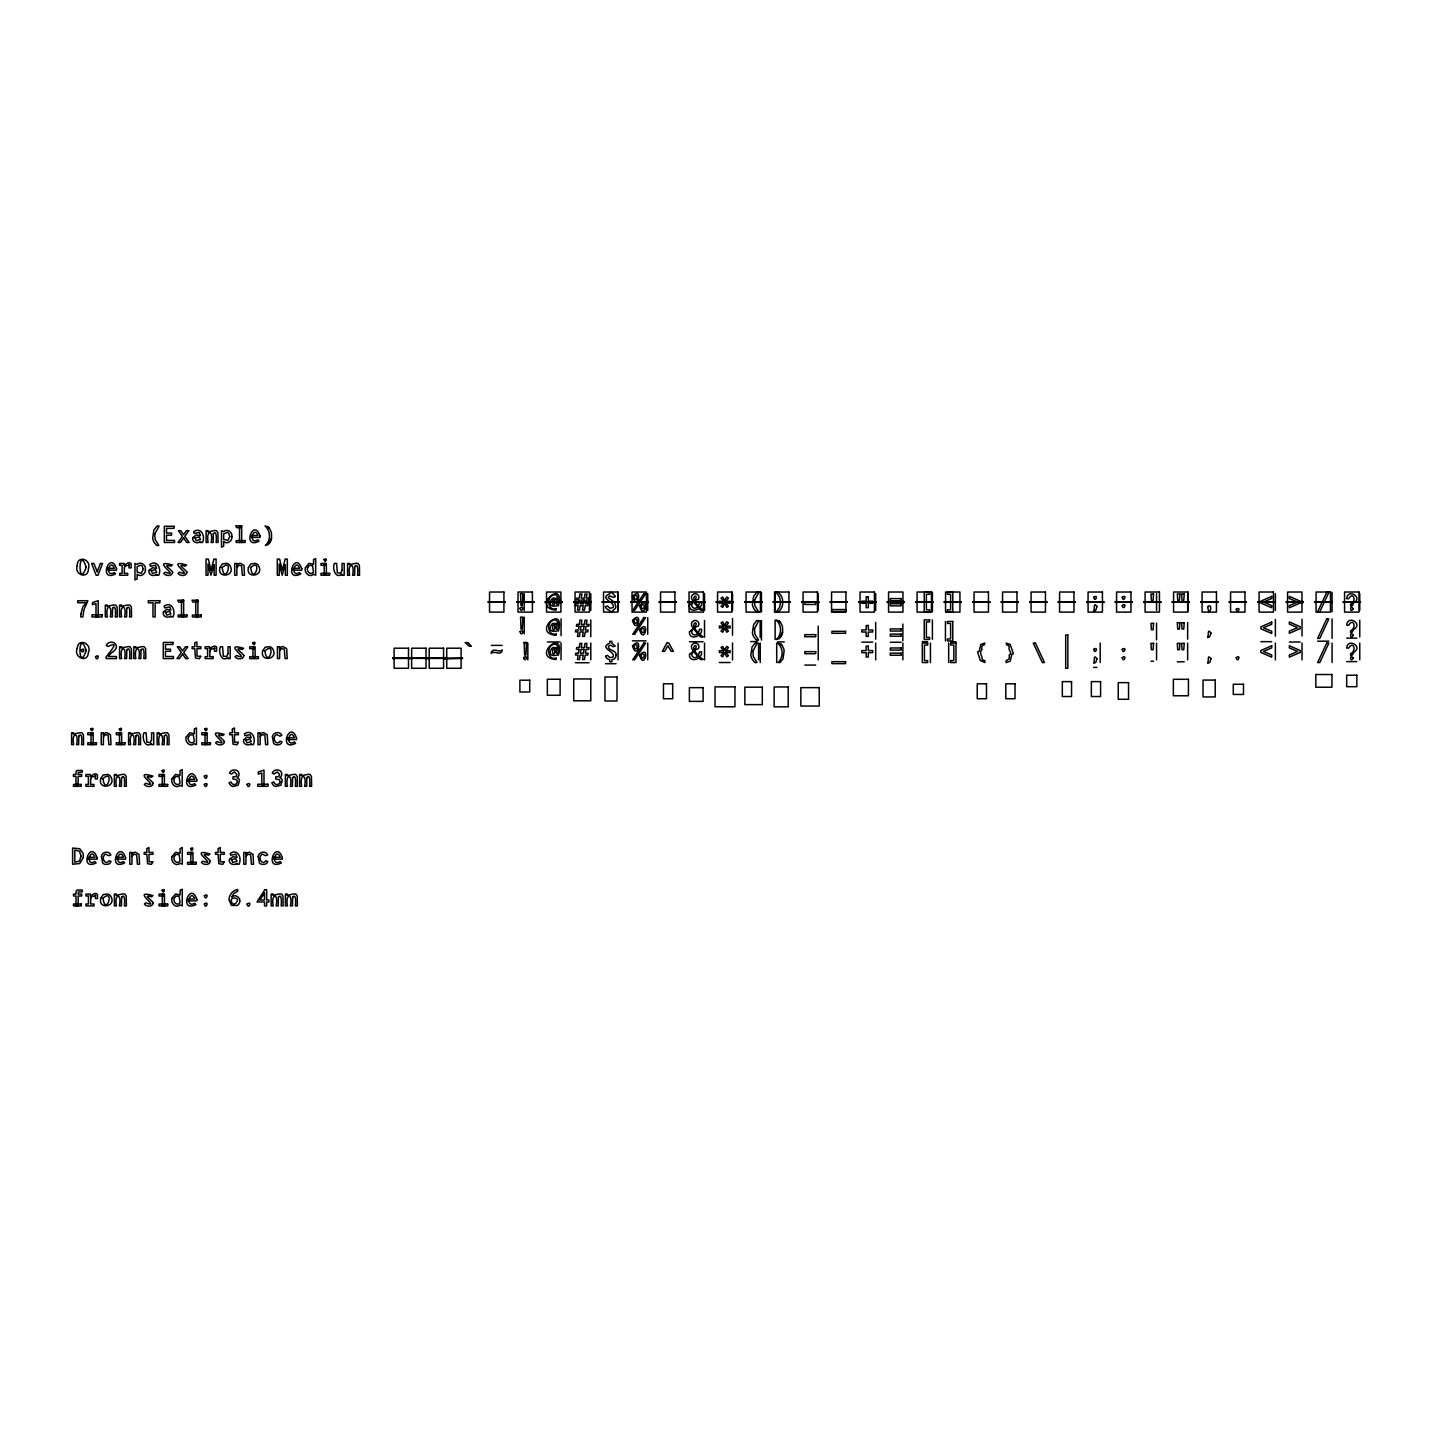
<?xml version="1.0" encoding="UTF-8"?>
<svg xmlns="http://www.w3.org/2000/svg" width="1432" height="1432" viewBox="0 0 1432 1432"><rect width="100%" height="100%" fill="white"/><g stroke="black" fill="none" stroke-linecap="round" stroke-linejoin="round"><path stroke-width="1.5" d="M271.525 538.163L271.507 533.671A12.494 12.494 0 0 0 268.267 527.066L265.081 526.009C270.791 530.914 271.006 540.473 265.332 545.485L268.464 544.464L271.525 538.163A11.671 11.671 0 0 1 269.467 543.229M782.588 632.228L782.588 627.735A12.494 12.494 0 0 0 779.33 621.13L776.144 620.092C781.854 624.978 782.069 634.537 776.395 639.549L779.527 638.529L782.588 632.228A11.671 11.671 0 0 1 780.529 637.294M560.914 601.368L562.364 601.87L545.109 601.905L546.541 601.368L546.541 592.025L560.914 592.025L560.914 612.108L546.541 612.108L546.541 602.765L545.109 602.263L562.364 602.263L560.914 602.765M590.861 601.368L589.429 601.368L589.429 592.025L575.038 592.025L575.038 601.368L573.606 601.87L590.861 601.87M647.873 601.368L646.423 601.368L646.423 592.025L632.049 592.025L632.049 601.368L630.617 601.87L647.873 601.87M902.948 601.368L904.38 601.87L887.124 601.87L888.556 601.368L888.556 592.025L902.948 592.025L902.948 612.108L888.556 612.108L888.556 602.765L887.124 602.263L904.38 602.263L902.948 602.765M945.567 601.368L944.136 601.87L961.373 601.905L959.941 601.368L959.941 592.025L945.567 592.025L945.567 612.108L959.941 612.108L959.941 602.765L961.373 602.263L944.136 602.263L945.567 602.765M1301.957 601.368L1303.389 601.87L1286.151 601.905L1287.583 601.368L1287.583 592.025L1301.957 592.025L1301.957 612.108L1287.583 612.108L1287.583 602.765L1286.151 602.263L1303.389 602.263L1301.957 602.765M590.861 602.263L573.606 602.263L575.038 602.765L575.038 612.108L589.429 612.108L589.429 602.765L590.861 602.765M647.873 602.263L630.617 602.228L632.049 602.765L632.049 612.108L646.423 612.108L646.423 602.765L647.873 602.765M1346.689 638.135L1356.856 638.135M632.407 640.856L646.083 640.856M1317.637 641.178L1328.878 641.178M689.383 641.733L703.112 641.733M750.672 641.572L757.277 641.572M922.298 641.608L927.65 641.608M950.615 641.822L955.985 641.822M1260.84 641.661L1271.706 641.661M547.346 641.966L560.109 641.966M777.719 641.894L784.324 641.894M1289.337 642.019L1300.202 642.019M861.813 642.127L872.679 642.127M890.31 642.27L901.193 642.27M523.575 642.431L526.904 642.431M491.319 645.402L502.149 645.402M445.298 657.539L446.73 657.539L446.73 648.195L461.104 648.195L461.104 657.539L462.554 658.04L445.298 658.04M445.012 658.434L427.756 658.398L429.188 658.935L429.188 668.279L443.58 668.279L443.58 658.935L462.554 658.398L461.104 658.935L461.104 668.279L446.73 668.279L446.73 658.935L445.298 658.935M1150.952 661.226L1153.566 661.226M1177.301 661.799L1184.228 661.799M1346.689 661.602L1356.856 661.602M719.401 662.515L730.105 662.515M575.449 662.73L589.035 662.73M605.45 663.696L616.029 663.696M804.82 665.075L815.685 665.075M1093.565 667.402L1096.876 667.402M614.525 602.21L608.206 597.663L609.602 595.855L613.326 597.341L615.312 596.679L614.865 595.676L611.876 592.597L609.71 592.597L609.71 593.779C598.146 598.862 616.243 601.941 613.021 607.723L609.817 608.206L607.472 605.987L605.432 606.721L606.058 607.973A5.477 5.477 0 0 0 609.71 610.3L609.71 611.536L611.876 611.536L614.024 609.602A4.153 4.153 0 0 0 615.903 606.989L614.543 602.228M780.923 644.132L777.719 643.075C783.447 647.98 783.662 657.539 777.988 662.551L780.064 662.551L783 658.845L784.163 650.737A12.494 12.494 0 0 0 780.923 644.132L781.979 645.42M779.348 621.13L780.404 622.419M268.267 527.066L269.341 528.354M1359.756 593.689L1359.756 610.462M1359.756 620.145L1359.756 636.936M1359.756 643.075L1359.756 659.848M1332.064 592.329L1332.064 611.804M1332.064 618.928L1332.064 638.404M1332.064 643.075L1332.064 662.551M1302.028 619.25L1302.028 636.023M1302.028 643.075L1302.028 659.848M1275.375 593.689L1275.375 610.462M1275.375 619.43L1275.375 636.202M1275.375 643.075L1275.375 659.848M1187.647 593.689L1187.647 610.462M1187.647 622.419L1187.647 639.191M1187.647 643.075L1187.647 659.848M1156.555 593.689L1156.555 610.462M1156.555 623.081L1156.555 639.853M1156.555 643.075L1156.555 659.848M1100.188 643.075L1100.188 662.551M948.664 643.075L948.664 662.551M945.442 621.47L945.442 640.945M932.393 592.329L932.393 611.804M932.393 619.913L932.393 639.37M930.442 643.075L930.442 662.551M902.876 624.03L902.876 640.802M902.876 643.075L902.876 659.848M875.686 593.689L875.686 610.462M875.686 622.419L875.686 639.209M875.686 643.075L875.686 659.848M818.209 593.689L818.209 610.462M818.209 626.088L818.209 659.848M815.685 602.407L815.685 604.465L804.82 604.465L804.82 602.407M776.699 643.075L776.699 662.551M775.124 592.329L775.124 611.804M775.124 620.092L775.124 639.549M761.448 592.329L761.448 611.804M761.448 620.611L761.448 640.086M760.177 620.611L760.177 637.401M760.231 643.075L760.231 662.551M758.602 643.075L758.602 659.848M732.522 593.689L732.522 610.462M732.522 618.463L732.522 635.253M732.54 643.075L732.54 659.848M704.526 593.689L704.526 610.462M704.526 620.45L704.526 637.222M704.526 643.075L704.526 659.848M647.729 593.689L647.729 610.462M647.729 617.568L647.729 634.358M647.729 643.075L647.729 659.848M618.069 593.689L618.069 610.462M618.087 643.075L618.087 659.848M590.789 593.689L590.789 610.462M590.789 619.913L590.789 636.685M590.789 643.075L590.789 659.848M561.058 618.875L561.058 635.665M561.04 643.075L561.04 659.848M527.835 643.075L527.835 659.848M524.219 593.689L524.219 610.462M524.219 617.12L524.219 633.911M326.371 575.02L326.371 563.438L320.983 563.438L320.983 565.336L325.512 565.336L325.512 563.438M324.241 563.438L324.241 575.02M263.989 786.311L263.989 770.076L258.261 772.009L258.261 774.103L261.788 772.994L261.788 786.311M254.252 646.763L254.252 648.66L249.723 648.66L249.723 646.763L255.129 646.763L255.129 658.362L252.981 658.362L252.981 646.763M241.668 542.477L241.668 525.795L235.725 525.795L236.71 527.674L241.238 527.674L241.668 525.795L239.52 526.17L239.52 542.477M206.298 732.826L206.298 734.723L201.769 734.723L201.769 732.826L207.157 732.826L207.157 744.425L205.027 744.425L205.027 732.826M197.885 616.923L197.885 600.223L191.942 600.223L192.926 602.12L197.455 602.12L197.885 600.223L195.737 600.617L195.737 616.923M192.103 852.416L192.103 854.313L187.556 854.313L187.556 852.416L192.962 852.416L192.962 863.997L190.814 863.997L190.814 852.416M183.636 616.923L183.636 600.223L177.693 600.223L178.678 602.12L183.207 602.12L183.636 600.223L181.488 600.617L181.488 616.923M163.552 774.497L163.552 776.395L159.006 776.395L159.006 774.497L164.411 774.497L164.411 786.096L162.281 786.096L162.281 774.497M163.588 894.087L163.588 895.985L159.059 895.985L159.059 894.087L164.465 894.087L164.465 905.668L162.317 905.668L162.317 894.087M120.789 732.826L120.789 734.723L116.261 734.723L116.261 732.826L121.666 732.826L121.666 744.425L119.518 744.425L119.518 732.826M98.181 616.923L98.181 600.67L92.454 602.621L92.454 604.716L95.998 603.588L95.998 616.923M92.292 732.826L92.292 734.723L87.764 734.723L87.764 732.826L93.152 732.826L93.152 744.425L91.022 744.425L91.022 732.826M78.098 786.311L78.098 776.395L81.66 776.395L81.66 774.497L78.098 774.497L78.277 772.439L82.197 772.242L82.197 770.416L77.095 770.452A2.417 2.417 0 0 0 76.039 772.009L75.968 774.497L73.462 774.497L73.462 776.395L75.968 776.395L75.968 786.311M78.151 905.901L78.151 895.985L81.713 895.985L81.713 894.087L78.151 894.087L78.33 892.029L82.251 891.832L82.251 890.006L77.149 890.024A2.417 2.417 0 0 0 76.093 891.581L76.003 894.087L73.515 894.087L73.515 895.985L76.003 895.985L76.003 905.901M97.125 857.786L97.054 859.164L88.337 859.164L88.337 857.303L94.995 857.303C90.502 846.133 84.918 867.362 94.906 861.545L96.141 862.923C78.492 871.676 90.484 838.436 97.125 857.786M116.547 568.808L116.475 570.187L107.758 570.187L107.758 568.325L114.417 568.325C109.906 557.155 104.321 578.367 114.327 572.549L115.562 573.946C97.895 582.681 109.906 549.458 116.547 568.808M125.622 857.786L125.551 859.164L116.833 859.164L116.833 857.303L123.492 857.303C118.999 846.133 113.414 867.362 123.403 861.545L124.638 862.923C106.988 871.676 118.981 838.436 125.622 857.786M196.828 779.885L196.757 781.263L188.04 781.263L188.04 779.402L194.698 779.402C190.205 768.214 184.621 789.444 194.609 783.626L195.844 785.005C178.195 793.758 190.188 760.517 196.828 779.885M196.882 899.457L196.811 900.835L188.093 900.835L188.093 898.974L194.752 898.974C190.259 887.804 184.674 909.016 194.662 903.216L195.898 904.594C178.248 913.33 190.241 880.107 196.882 899.457M214.12 564.763L214.12 575.252L216.089 575.252L216.089 559.071L213.887 559.071L211.095 570.205L208.32 559.071L206.047 559.071L206.047 575.252L208.016 575.252L207.962 563.993L210.916 575.252L214.12 564.763M260.069 536.033L259.998 537.412L251.28 537.412L251.28 535.55L257.957 535.55C253.446 524.38 247.861 545.61 257.85 539.792L259.085 541.171C241.435 549.924 253.446 516.683 260.069 536.033M282.39 857.786L282.319 859.164L273.601 859.164L273.601 857.303L280.26 857.303C275.767 846.133 270.165 867.362 280.171 861.545L281.406 862.923C263.739 871.676 275.75 838.436 282.39 857.786M285.38 564.763L285.38 575.252L287.331 575.252L287.331 559.071L285.147 559.071L282.337 570.205L279.58 559.071L277.307 559.071L277.307 575.252L279.276 575.252L279.222 563.993L282.176 575.252L285.236 564.709M296.585 738.214L296.514 739.592L287.796 739.592L287.796 737.731L294.455 737.731C289.962 726.561 284.377 747.773 294.365 741.955L295.601 743.351C277.951 752.086 289.944 718.846 296.585 738.214M301.794 568.808L301.722 570.187L293.005 570.187L293.005 568.325L299.664 568.325C295.171 557.155 289.586 578.367 299.574 572.549L300.81 573.946C283.16 582.681 295.153 549.458 301.794 568.808M80.854 614.274L80.747 616.923L82.913 616.923L83.879 610.014L87.871 600.724L77.74 600.724L77.74 602.711L86.421 602.711L82.823 606.864L80.854 614.274M77.221 565.604C73.891 574.948 88.426 579.727 88.408 568.701C91.755 559.357 77.203 554.596 77.221 565.604M556.457 603.624C560.037 607.365 559.465 591.488 552.645 595.3C545.968 597.967 548.331 611.786 556.404 608.546L556.046 610.139C530.377 607.795 565.443 577.221 558.498 605.7C555.276 605.593 554.399 606.971 551.195 605.485C548.259 602.586 553.217 594.548 555.634 599.596L555.831 598.164L557.227 598.164L556.457 603.624M556.457 628.827C560.037 632.55 559.465 616.673 552.645 620.503C545.968 623.171 548.331 636.972 556.404 633.75L556.046 635.325C530.377 632.998 565.443 602.425 558.498 630.903C555.276 630.796 554.399 632.174 551.195 630.689C548.259 627.789 553.217 619.752 555.634 624.782L555.831 623.35L557.227 623.35L556.457 628.827M556.457 653.028C560.037 656.751 559.465 640.874 552.645 644.704C545.968 647.371 548.313 661.172 556.404 657.95L556.046 659.525C530.359 657.198 565.425 626.625 558.498 655.104C555.258 654.997 554.381 656.375 551.195 654.889C548.241 651.99 553.217 643.952 555.634 648.982L555.831 647.55L557.227 647.55L556.457 653.028M981.708 649.466C978.915 653.511 982.03 654.317 982.334 659.848L984.912 660.671L984.912 662.551L980.258 660.438L977.608 651.882L979.148 651.292L980.831 644.436L984.912 643.075L984.249 644.955A2.273 2.273 0 0 0 981.869 646.745L981.708 649.466M1009.381 655.086L1009.148 658.881L1006.105 660.671L1006.105 662.551L1010.187 661.172L1011.869 654.317L1013.409 653.726L1010.187 644.436L1006.105 643.075L1006.768 644.955A2.273 2.273 0 0 1 1009.148 646.745C1008.021 651.471 1012.979 652.222 1009.381 655.086M106.254 657.091L106.165 658.595L116.439 658.595L116.439 656.5L108.635 656.5C110.103 651.918 118.838 650.468 115.724 644.346C113.611 640.82 107.472 641.697 106.272 645.581L108.206 646.458C121.362 639.871 108.206 653.457 106.254 657.091M86.26 650.486C77.847 674.92 77.829 626.07 86.26 650.486M780.619 602.245L779.581 607.222L776.395 611.804L778.471 611.804L780.529 609.549A11.671 11.671 0 0 0 782.588 604.465L782.588 599.99A12.458 12.458 0 0 0 780.404 594.674L778.22 592.329L776.144 592.329L779.545 597.162L780.619 602.245M154.763 534.082L155.139 539.417L158.863 545.485L156.786 545.485L154.746 543.229A11.724 11.724 0 0 1 152.669 538.163L153.922 529.894L157.037 526.009L159.113 526.009L154.763 534.082M522.716 598.773L522.25 605.682L521.015 605.682L520.55 593.689L522.716 593.689L522.716 598.773M522.716 622.222L522.25 629.131L521.015 629.131L520.55 617.12L522.716 617.12L522.716 622.222M526.35 648.177L525.866 655.086L524.631 655.086L524.166 643.075L526.35 643.075L526.35 648.177M754.503 600.402L754.861 605.736L758.584 611.804L756.508 611.804L754.467 609.549A11.724 11.724 0 0 1 752.391 604.465L753.662 596.213L756.758 592.329L758.853 592.329L754.503 600.402M752.928 651.148L753.286 656.482L757.009 662.551L754.933 662.551L752.892 660.295A11.724 11.724 0 0 1 750.816 655.212L752.086 646.96L755.183 643.075L757.277 643.075L752.928 651.148M754.503 628.684L754.861 634.018L758.584 640.086L756.508 640.086L754.467 637.831A11.724 11.724 0 0 1 752.391 632.747L753.662 624.495L756.758 620.611L758.853 620.611L754.503 628.684M77.274 648.231C73.104 657.324 87.638 663.643 88.354 652.741C92.543 643.666 77.972 637.347 77.274 648.231M1153.566 593.958L1153.1 600.348L1151.4 600.348L1150.97 593.958L1153.566 593.958M1153.566 623.35L1153.1 629.74L1151.4 629.74L1150.97 623.35L1153.566 623.35M1153.566 643.362L1153.1 649.734L1151.4 649.734L1150.952 643.362L1153.566 643.362M1179.896 593.958L1179.431 600.348L1177.731 600.348L1177.301 593.958L1179.896 593.958M1179.896 622.687L1179.431 629.078L1177.731 629.078L1177.301 622.687L1179.896 622.687M1179.896 643.362L1179.431 649.734L1177.731 649.734L1177.301 643.362L1179.896 643.362M1184.228 593.958L1183.763 600.348L1182.062 600.348L1181.597 593.958L1184.228 593.958M1184.228 622.687L1183.763 629.078L1182.062 629.078L1181.597 622.687L1184.228 622.687M1184.228 643.362L1183.763 649.734L1182.062 649.734L1181.597 643.362L1184.228 643.362M1350.662 604.322L1350.573 606.058L1352.739 605.414A3.365 3.365 0 0 1 1353.759 602.908C1363.622 597.198 1347.405 588.087 1346.707 598.683L1348.783 598.683C1352.989 590.968 1357.232 601.082 1350.662 604.322M1350.662 630.796L1350.573 632.514L1352.739 631.888A3.365 3.365 0 0 1 1353.759 629.382C1363.622 623.672 1347.405 614.561 1346.707 625.158L1348.783 625.158C1352.989 617.443 1357.232 627.556 1350.662 630.796M1350.662 653.708L1350.573 655.444L1352.739 654.818A3.365 3.365 0 0 1 1353.759 652.312C1363.622 646.602 1347.387 637.491 1346.689 648.087L1348.783 648.087C1352.989 640.355 1357.232 650.486 1350.662 653.708M86.206 567.162C77.919 591.237 78.08 543.068 86.206 567.162M1207.659 606.935L1208.662 611.536C1212.367 610.372 1210.613 602.926 1207.659 606.935M491.391 652.473L491.319 653.35C494.022 649.967 501.683 656.662 502.149 649.895C499.482 653.278 492.966 646.924 491.391 652.473M101.457 856.533L102.674 862.887A4.457 4.457 0 0 0 105.288 864.409L108.026 864.302A4.224 4.224 0 0 0 111.034 861.42L109.047 860.739C106.075 865.823 101.135 858.717 104.232 855.262A2.381 2.381 0 0 1 105.771 854.206L108.922 855.71L110.908 854.976C109.279 850.411 101.779 851.772 101.457 856.533M151.577 739.717L150.163 742.617L146.887 742.17L146.118 732.826L143.97 732.826C141.5 737.713 145.223 748.954 151.577 743.494L151.577 744.658L153.725 744.658L153.725 732.826L151.577 732.826L151.577 739.717M228.028 653.654L226.632 656.554L223.338 656.107L222.587 646.763L220.421 646.763C217.968 651.649 221.691 662.891 228.028 657.431L228.028 658.595L230.194 658.595L230.194 646.763L228.028 646.763L228.028 653.654M258.207 856.533L259.425 862.887A4.457 4.457 0 0 0 262.056 864.409L264.795 864.302A4.224 4.224 0 0 0 267.784 861.42L265.797 860.739C262.826 865.823 257.885 858.717 260.982 855.262A2.381 2.381 0 0 1 262.539 854.206L265.672 855.71L267.677 854.976C266.048 850.411 258.53 851.772 258.207 856.533M272.42 736.943L273.637 743.298A4.457 4.457 0 0 0 276.251 744.819L278.989 744.73A4.224 4.224 0 0 0 281.997 741.83L280.01 741.167C277.02 746.233 272.08 739.145 275.177 735.69A2.381 2.381 0 0 1 276.734 734.616L279.866 736.12L281.871 735.404C280.242 730.821 272.724 732.182 272.42 736.943M342.033 570.312L340.637 573.212L337.343 572.782L336.592 563.438L334.426 563.438C331.973 568.325 335.697 579.548 342.033 574.089L342.033 575.252L344.199 575.252L344.199 563.438L342.033 563.438L342.033 570.312M1096.984 606.595L1095.713 610.372L1093.565 611.034C1095.194 609.101 1092.92 601.189 1096.984 606.595M1096.984 658.738L1095.713 662.515L1093.565 663.177C1095.194 661.226 1092.92 653.332 1096.984 658.738M1210.989 633.051L1209.718 636.81L1207.57 637.491C1209.199 635.54 1206.925 627.628 1210.989 633.051M1210.989 658.738L1209.718 662.515L1207.57 663.177C1209.199 661.226 1206.925 653.332 1210.989 658.738M103.462 736.603L103.355 744.658L101.224 744.658L101.224 732.826L103.355 732.826L103.355 735.243L103.731 733.614L106.63 732.558L110.479 734.741L110.998 744.658L108.868 744.658L108.098 735.243L105.431 734.616L103.462 736.603M132.012 856.193L131.905 864.23L129.775 864.23L129.775 852.416L131.905 852.416L131.905 854.815L132.281 853.203L135.181 852.147L139.029 854.313L139.548 864.23L137.418 864.23L136.649 854.832L133.981 854.206L132.012 856.193M172.019 778.614C170.175 783.376 175.796 789.247 180.056 785.363L182.204 786.311L182.204 769.628L180.056 770.649L180.056 775.338L175.51 774.408L172.019 778.614M172.055 856.515C170.229 861.276 175.85 867.165 180.11 863.281L182.258 864.23L182.258 847.529L180.11 848.55L180.11 853.257L175.563 852.326L172.055 856.515M172.055 898.186C170.229 902.948 175.85 908.837 180.11 904.935L182.258 905.901L182.258 889.2L180.11 890.221L180.11 894.928L175.563 893.998L172.055 898.186M186.267 736.943C184.424 741.704 190.044 747.576 194.304 743.691L196.453 744.658L196.453 727.957L194.304 728.977L194.304 733.685L189.758 732.737L186.267 736.943M236.924 567.197L236.835 575.252L234.687 575.252L234.687 563.438L236.835 563.438L236.835 565.837L237.211 564.226L240.093 563.152L243.941 565.336L244.478 575.252L242.33 575.252L241.56 565.855L238.893 565.21L236.924 567.197M246.018 856.193L245.91 864.23L243.78 864.23L243.78 852.416L245.91 852.416L245.91 854.815L246.286 853.203L249.186 852.147L253.034 854.313L253.554 864.23L251.423 864.23L250.654 854.832L247.987 854.206L246.018 856.193M260.212 736.603L260.123 744.658L257.975 744.658L257.975 732.826L260.123 732.826L260.123 735.243L260.499 733.614L263.399 732.558L267.229 734.741L267.766 744.658L265.618 744.658L264.848 735.243L262.199 734.616L260.212 736.603M279.67 650.54L279.58 658.595L277.432 658.595L277.432 646.763L279.58 646.763L279.58 649.179L279.956 647.55L282.856 646.494L286.686 648.678L287.223 658.595L285.075 658.595L284.306 649.179L281.656 648.553L279.67 650.54M305.481 567.537C303.638 572.299 309.258 578.188 313.519 574.286L315.666 575.252L315.666 558.552L313.519 559.572L313.519 564.28L308.972 563.349L305.481 567.537M145.384 569.345C146.136 573.731 140.425 577.705 137.114 574.178L137.114 578.904L134.984 579.924L134.984 563.438L137.114 564.423C140.515 561.058 146.154 564.906 145.384 569.345M231.912 536.57C232.664 540.974 226.954 544.948 223.661 541.403L223.661 546.129L221.513 547.149L221.513 530.663L223.661 531.648C227.061 528.283 232.682 532.149 231.912 536.57M100.705 778.632C97.662 790.124 116.547 787.457 110.98 777.093A4.923 4.923 0 0 0 107.686 774.408L103.158 774.981L100.705 778.632M100.759 898.222C97.716 909.696 116.601 907.029 111.034 896.683A4.923 4.923 0 0 0 107.74 893.998L103.211 894.553L100.759 898.222M219.919 567.573C216.894 579.047 235.779 576.38 230.194 566.016A4.923 4.923 0 0 0 226.9 563.331L222.372 563.904L219.919 567.573M248.434 567.573C245.391 579.047 264.276 576.38 258.691 566.016A4.923 4.923 0 0 0 255.397 563.331L250.886 563.904L248.434 567.573M262.683 650.898C259.639 662.389 278.524 659.722 272.957 649.358A4.923 4.923 0 0 0 269.663 646.673L265.135 647.246L262.683 650.898M689.472 604.984C688.595 614.095 702.808 610.104 701.537 602.496L699.478 602.496C696.865 615.008 684.21 603.892 698.404 599.238C700.337 596.41 697.241 592.776 694.108 593.779C686.018 597.52 698.691 606.613 700.373 610.139L703.094 610.139C681.256 593.528 707.283 591.595 689.472 604.984M689.472 631.745C688.595 640.856 702.808 636.864 701.537 629.274L699.478 629.274C696.865 641.769 684.21 630.671 698.404 625.999C700.337 623.188 697.241 619.537 694.108 620.557C686.018 624.298 698.691 633.374 700.373 636.918L703.094 636.918C681.256 620.289 707.283 618.356 689.472 631.745M689.49 654.388C688.595 663.481 702.826 659.49 701.537 651.9L699.478 651.9C696.865 664.394 684.227 653.296 698.404 648.624C700.355 645.814 697.259 642.18 694.126 643.183C686.018 646.924 698.691 655.999 700.391 659.543L703.112 659.543C681.274 642.914 707.301 640.981 689.49 654.388M172.645 572.156C172.395 576.434 165.879 576.344 163.785 573.444L165.235 572.156C181.864 578.528 148.946 558.14 172.377 564.996L170.945 566.177C161.279 563.528 170.73 568.862 172.645 572.156M153.17 783.232C152.938 787.51 146.422 787.421 144.328 784.521L145.76 783.215C162.407 789.605 129.489 769.199 152.92 776.072L151.488 777.254C141.822 774.587 151.273 779.921 153.17 783.232M153.224 902.822C152.973 907.082 146.458 906.993 144.364 904.093L145.813 902.804C162.46 909.177 129.542 888.789 152.956 895.644L151.524 896.844C141.858 894.177 151.309 899.511 153.224 902.822M186.894 572.156C186.643 576.434 180.128 576.344 178.033 573.444L179.483 572.156C196.13 578.528 163.194 558.14 186.625 564.996L185.193 566.177C175.527 563.528 184.979 568.862 186.894 572.156M210.236 861.151C209.985 865.429 203.469 865.322 201.375 862.422L202.825 861.133C219.472 867.506 186.536 847.118 209.967 853.973L208.535 855.173C198.869 852.505 208.32 857.84 210.236 861.151M224.43 741.561C224.18 745.839 217.664 745.75 215.57 742.85L217.02 741.561C233.667 747.934 200.731 727.545 224.162 734.401L222.73 735.583C213.064 732.933 222.515 738.25 224.43 741.561M243.888 655.498C243.655 659.776 237.139 659.687 235.027 656.787L236.477 655.48C253.124 661.87 220.206 641.464 243.619 648.338L242.187 649.519C232.521 646.87 241.972 652.187 243.888 655.498M632.497 596.589C637.312 612.717 643.577 584.471 632.497 596.589M632.497 620.486C637.312 636.613 643.577 608.367 632.497 620.486M632.497 645.993C637.312 662.121 643.577 633.875 632.497 645.993M639.513 605.861C644.328 622.007 650.611 593.743 639.513 605.861M639.513 629.758C644.328 645.904 650.611 617.639 639.513 629.758M639.513 655.265C644.328 671.393 650.611 643.147 639.513 655.265M81.051 856.139L79.494 861.044L74.804 862.207L74.804 850.071L79.476 851.181L81.051 856.139M616.029 655.158L615.903 656.393A4.153 4.153 0 0 1 614.024 659.006L611.894 659.74L611.894 661.763L609.728 661.763L609.728 659.705A5.477 5.477 0 0 1 606.076 657.378L605.45 656.125L607.472 655.373L609.817 657.61L613.021 657.109C616.243 651.327 598.146 648.266 609.728 643.165L609.728 641.339L611.894 641.339L611.894 643.201L615.312 646.065L613.326 646.745L610.623 645.116L608.367 646.244C607.866 650.916 616.798 649.77 616.029 655.158M78.832 735.994L78.653 744.658L76.612 744.658C79.315 731.412 71.206 731.913 73.641 744.658L71.6 744.658L71.6 732.826L73.641 732.826C70.58 735.887 79.225 731.877 82 732.808L83.432 734.813L83.611 744.658L81.552 744.658C81.892 743.333 82.626 731.072 78.832 735.994M112.537 608.278L112.358 616.923L110.318 616.923C113.021 603.678 104.912 604.197 107.364 616.923L105.306 616.923L105.306 605.11L107.364 605.11C104.285 608.153 112.949 604.143 115.724 605.074L117.138 607.078L117.317 616.923L115.258 616.923C115.598 615.599 116.332 603.337 112.537 608.278M126.786 608.278L126.607 616.923L124.566 616.923C127.269 603.678 119.16 604.197 121.613 616.923L119.554 616.923L119.554 605.11L121.613 605.11C118.534 608.153 127.197 604.143 129.972 605.074L131.386 607.078L131.565 616.923L129.524 616.923C129.847 615.599 130.581 603.337 126.786 608.278M126.786 649.931L126.607 658.595L124.566 658.595C127.269 645.349 119.16 645.85 121.613 658.595L119.554 658.595L119.554 646.763L121.613 646.763C118.534 649.824 127.197 645.814 129.972 646.727L131.386 648.75L131.565 658.595L129.524 658.595C129.847 657.27 130.581 645.009 126.786 649.931M121.577 777.665L121.398 786.311L119.357 786.311C122.06 773.083 113.951 773.584 116.404 786.311L114.345 786.311L114.345 774.497L116.404 774.497C113.325 777.558 121.989 773.548 124.763 774.461L126.177 776.484L126.356 786.311L124.316 786.311C124.638 785.005 125.372 772.743 121.577 777.665M141.034 649.931L140.873 658.595L138.815 658.595C141.517 645.349 133.409 645.85 135.861 658.595L133.82 658.595L133.82 646.763L135.861 646.763C132.8 649.824 141.446 645.814 144.22 646.727L145.634 648.75L145.813 658.595L143.773 658.595C144.095 657.27 144.829 645.009 141.034 649.931M135.825 735.994L135.664 744.658L133.606 744.658C136.309 731.412 128.2 731.913 130.652 744.658L128.594 744.658L128.594 732.826L130.652 732.826C127.573 735.887 136.237 731.877 139.011 732.808L140.425 734.813L140.605 744.658L138.564 744.658C138.886 743.333 139.62 731.072 135.825 735.994M121.631 897.255L121.451 905.901L119.411 905.901C122.114 892.655 114.005 893.174 116.439 905.901L114.399 905.901L114.399 894.087L116.439 894.087C113.379 897.13 122.024 893.138 124.799 894.051L126.231 896.074L126.41 905.901L124.351 905.901C124.691 904.594 125.425 892.315 121.631 897.255M164.322 735.994L164.161 744.658L162.102 744.658C164.805 731.412 156.714 731.913 159.149 744.658L157.108 744.658L157.108 732.826L159.149 732.826C156.088 735.887 164.734 731.877 167.508 732.808L168.922 734.813L169.101 744.658L167.061 744.658C167.383 743.333 168.117 731.072 164.322 735.994M213.314 533.832L213.153 542.477L211.095 542.477C213.798 529.249 205.707 529.75 208.141 542.477L206.101 542.477L206.101 530.663L208.141 530.663C205.08 533.724 213.726 529.715 216.501 530.628L217.915 532.65L218.094 542.477L216.053 542.477C216.375 541.171 217.109 528.909 213.314 533.832M278.381 897.255L278.22 905.901L276.161 905.901C278.864 892.655 270.755 893.174 273.208 905.901L271.149 905.901L271.149 894.087L273.208 894.087C270.129 897.13 278.793 893.138 281.567 894.051L282.981 896.074L283.16 905.901L281.12 905.901C281.442 904.594 282.176 892.315 278.381 897.255M292.593 777.665L292.414 786.311L290.374 786.311C293.059 773.083 284.968 773.584 287.402 786.311L285.362 786.311L285.362 774.497L287.402 774.497C284.341 777.558 292.987 773.548 295.762 774.461L297.194 776.484L297.355 786.311L295.314 786.311C295.636 785.005 296.37 772.743 292.593 777.665M292.629 897.255L292.468 905.901L290.41 905.901C293.113 892.655 285.004 893.174 287.456 905.901L285.416 905.901L285.416 894.087L287.456 894.087C284.395 897.13 293.041 893.138 295.815 894.051L297.23 896.074L297.409 905.901L295.368 905.901C295.69 904.594 296.424 892.315 292.629 897.255M306.842 777.665L306.663 786.311L304.622 786.311C307.325 773.083 299.216 773.584 301.651 786.311L299.61 786.311L299.61 774.497L301.651 774.497C298.59 777.558 307.236 773.548 310.01 774.461L311.442 776.484L311.621 786.311L309.563 786.311C309.903 785.005 310.637 772.743 306.842 777.665M354.796 566.607L354.617 575.252L352.576 575.252C355.279 562.006 347.171 562.525 349.623 575.252L347.564 575.252L347.564 563.438L349.623 563.438C346.544 566.481 355.208 562.472 357.982 563.403L359.396 565.425L359.575 575.252L357.535 575.252C357.857 573.928 358.591 561.666 354.796 566.607M143.182 569.345L141.356 573.248L137.114 572.03L137.114 566.642L140.676 565.21A2.703 2.703 0 0 1 142.341 566.284L143.182 569.345M174.239 778.614C172.377 782.32 177.335 787.045 180.056 783.089L179.072 776.681L175.868 776.484L174.239 778.614M174.292 856.533C172.431 860.238 177.389 864.964 180.11 861.008L179.107 854.6L175.921 854.403L174.292 856.533M188.487 736.943C186.625 740.648 191.584 745.374 194.304 741.418L193.32 735.028L190.116 734.813L188.487 736.943M174.292 898.186C172.431 901.892 177.389 906.635 180.11 902.679L179.107 896.271L175.921 896.074L174.292 898.186M229.729 536.57L227.885 540.49L223.661 539.255L223.661 533.885L227.205 532.453A2.703 2.703 0 0 1 228.887 533.527L229.729 536.57M307.701 567.537C305.839 571.243 310.798 575.986 313.519 572.03L312.534 565.622L309.33 565.407L307.701 567.537M231.268 900.102C232.002 910.663 243.834 896.539 232.754 898.168A3.061 3.061 0 0 0 231.268 900.102M239.824 900.853L239.645 902.303A5.155 5.155 0 0 1 237.193 905.489L231.447 905.346L228.995 899.923A10.651 10.651 0 0 1 235.725 890.006L237.64 889.433L237.64 891.348L233.881 893.425L231.698 897.005C234.597 894.069 240.111 896.772 239.824 900.853M102.943 778.65C105.664 797.839 115.33 767.713 102.943 778.65M102.997 898.24C105.717 917.411 115.383 887.303 102.997 898.24M222.157 567.591C224.878 586.762 234.544 556.654 222.157 567.591M250.654 567.591C253.375 586.762 263.041 556.654 250.654 567.591M237.426 781.783L236.549 783.859L234.365 784.557A3.133 3.133 0 0 1 231.662 783.143L231.035 781.979L229.048 782.803L230.14 784.754A4.851 4.851 0 0 0 232.986 786.472L238.124 785.255L239.502 780.351A4.099 4.099 0 0 0 237.014 777.63L237.855 777.003A4.027 4.027 0 0 0 239.037 774.121C239.055 768.877 230.82 768.501 229.532 773.262L231.519 774.014L234.365 771.902L236.817 774.372A2.363 2.363 0 0 1 235.206 776.717L232.969 776.878L232.969 778.936L236.638 779.724L237.426 781.783M264.902 650.916C267.623 670.104 277.307 639.979 264.902 650.916M280.189 781.783L279.294 783.859L277.11 784.557A3.133 3.133 0 0 1 274.407 783.143L273.798 781.979L271.794 782.803L272.903 784.754A4.851 4.851 0 0 0 275.75 786.472L280.887 785.255L282.247 780.351A4.099 4.099 0 0 0 279.777 777.63L280.618 777.003A4.027 4.027 0 0 0 281.8 774.121C281.8 768.877 273.584 768.501 272.277 773.262L274.264 774.014L277.11 771.902L279.58 774.372A2.363 2.363 0 0 1 277.951 776.717L275.714 776.878L275.714 778.936L279.383 779.724L280.189 781.783M152.83 861.939L151.506 864.373L147.568 863.693L146.852 854.313L144.202 854.313L144.202 852.416L146.852 852.416L146.852 848.585L148.982 847.529L148.982 852.416L152.973 852.416L152.973 854.313L148.982 854.313L149.125 861.778L152.83 861.939M200.731 656.303L199.406 658.72L195.486 658.04L194.752 648.66L192.121 648.66L192.121 646.763L194.752 646.763L194.752 642.932L196.9 641.894L196.9 646.763L200.892 646.763L200.892 648.66L196.9 648.66L197.043 656.125L200.731 656.303M238.285 742.367L236.96 744.783L233.022 744.121L232.306 734.723L229.657 734.723L229.657 732.826L232.306 732.826L232.306 728.995L234.436 727.957L234.436 732.826L238.428 732.826L238.428 734.723L234.436 734.723L234.58 742.188L238.285 742.367M224.072 861.939L222.748 864.373L218.828 863.693L218.094 854.313L215.462 854.313L215.462 852.416L218.094 852.416L218.094 848.585L220.242 847.529L220.242 852.416L224.233 852.416L224.233 854.313L220.242 854.313L220.385 861.778L224.072 861.939M641.088 605.772L642.001 608.868L644.078 608.332L644.06 604.966L641.983 604.519L641.088 605.772M641.088 629.668L642.001 632.765L644.078 632.228L644.06 628.863L641.983 628.397L641.088 629.668M641.088 655.176L642.001 658.273L644.078 657.736L644.06 654.37L641.983 653.905L641.088 655.176M634.072 596.5L634.967 599.596L637.061 599.059L637.043 595.694L634.967 595.247L634.072 596.5M634.072 620.396L634.967 623.493L637.061 622.956L637.043 619.591L634.967 619.125L634.072 620.396M634.072 645.904L634.967 649L637.061 648.445L637.043 645.098L634.967 644.633L634.072 645.904M90.699 778.686L90.556 784.432L93.975 784.432L93.975 786.311L85.902 786.311L85.902 784.432L88.39 784.432L88.39 776.395L85.902 776.395L85.902 774.497L90.413 774.497C88.712 780.172 94.118 770.989 97.43 774.802L97.43 778.972L95.317 778.972L95.317 775.446C97.197 777.325 90.699 775.464 90.699 778.686M124.405 567.627L124.262 573.355L127.699 573.355L127.699 575.252L119.626 575.252L119.626 573.355L122.096 573.355L122.096 565.336L119.626 565.336L119.626 563.438L124.136 563.438C122.418 569.095 127.842 559.93 131.153 563.725L131.153 567.895L129.023 567.895L129.023 564.369C130.921 566.267 124.405 564.387 124.405 567.627M90.735 898.276L90.61 904.004L94.029 904.004L94.029 905.901L85.956 905.901L85.956 904.004L88.426 904.004L88.426 895.985L85.956 895.985L85.956 894.087L90.467 894.087C88.748 899.743 94.172 890.579 97.483 894.391L97.483 898.544L95.371 898.544L95.371 895.018C97.251 896.915 90.735 895.036 90.735 898.276M149.143 570.33C147.603 574.787 153.833 577.221 156.697 574.214L156.697 575.252L158.737 575.252C161.816 568.719 157.162 559.339 149.841 564.477L150.485 566.267L155.479 565.246L156.697 568.379L152.419 567.752L149.143 570.33M163.391 611.983C161.87 616.44 168.081 618.893 170.945 615.885L170.945 616.923L172.986 616.923C176.064 610.39 171.41 601.01 164.089 606.148L164.734 607.938L169.728 606.917L170.945 610.05L166.685 609.423L163.391 611.983M192.926 537.555C191.387 542.012 197.616 544.464 200.48 541.439L200.48 542.477L202.521 542.477C205.599 535.962 200.945 526.564 193.624 531.72L194.269 533.492L199.263 532.471L200.48 535.622L196.202 534.995L192.926 537.555M209.913 650.951L209.77 656.697L213.189 656.697L213.189 658.595L205.116 658.595L205.116 656.697L207.604 656.697L207.604 648.66L205.116 648.66L205.116 646.763L209.627 646.763C207.926 652.437 213.332 643.254 216.644 647.067L216.644 651.238L214.531 651.238L214.531 647.712C216.411 649.591 209.913 647.729 209.913 650.951M243.691 739.717C242.151 744.175 248.38 746.627 251.226 743.62L251.226 744.658L253.285 744.658C256.364 738.124 251.692 728.745 244.389 733.882L245.033 735.672L250.027 734.652L251.226 737.784L246.966 737.158L243.691 739.717M229.478 859.307C227.957 863.764 234.168 866.217 237.032 863.192L237.032 864.23L239.072 864.23C242.151 857.714 237.497 848.317 230.194 853.472L230.82 855.244L235.815 854.224L237.032 857.374L232.772 856.748L229.478 859.307M555.276 601.762C552.269 611.679 551.284 593.904 555.276 601.762M555.276 626.965C552.269 636.882 551.284 619.107 555.276 626.965M555.276 651.166C552.269 661.065 551.266 643.308 555.276 651.166M578.976 599.99L578.421 603.785L575.753 603.785L575.449 605.664L578.134 605.664L577.454 610.139L579.423 610.139L580.103 605.664L583.218 605.664L582.538 610.139L584.489 610.139L585.169 605.664L587.782 605.664L588.069 603.785L585.455 603.785L586.046 599.99L588.749 599.99L589.035 598.146L586.315 598.146L586.959 593.958L585.008 593.958L584.346 598.146L581.249 598.146L581.875 593.958L579.906 593.958L579.262 598.146L576.684 598.146L576.398 599.99L578.976 599.99M578.976 626.232L578.421 630.026L575.753 630.026L575.449 631.906L578.134 631.906L577.454 636.381L579.423 636.381L580.103 631.906L583.218 631.906L582.538 636.381L584.489 636.381L585.169 631.906L587.782 631.906L588.069 630.026L585.455 630.026L586.046 626.232L588.749 626.232L589.035 624.37L586.315 624.37L586.959 620.181L585.008 620.181L584.346 624.37L581.249 624.37L581.875 620.181L579.906 620.181L579.262 624.37L576.684 624.37L576.398 626.232L578.976 626.232M578.976 649.394L578.421 653.189L575.753 653.189L575.449 655.068L578.134 655.068L577.454 659.543L579.423 659.543L580.103 655.068L583.218 655.068L582.538 659.543L584.489 659.543L585.169 655.068L587.782 655.068L588.069 653.189L585.455 653.189L586.046 649.394L588.749 649.394L589.035 647.533L586.315 647.533L586.959 643.362L585.008 643.362L584.346 647.533L581.249 647.533L581.875 643.362L579.906 643.362L579.262 647.533L576.684 647.533L576.398 649.394L578.976 649.394M584.059 599.99L583.486 603.785L580.372 603.785L580.962 599.99L584.059 599.99M584.059 626.232L583.486 630.026L580.372 630.026L580.962 626.232L584.059 626.232M584.059 649.394L583.486 653.189L580.372 653.189L580.962 649.394L584.059 649.394M83.235 857.535L79.745 863.514L72.62 864.23L72.62 848.048L79.691 848.728L82.967 853.186A12.011 12.011 0 0 1 83.235 857.535M90.86 728.942C91.809 734.222 95.246 725.917 90.86 728.942M119.357 728.942C120.306 734.222 123.761 725.917 119.357 728.942M162.12 770.613C163.051 775.875 166.506 767.588 162.12 770.613M162.156 890.203C163.105 895.465 166.559 887.178 162.156 890.203M204.865 728.942C205.814 734.222 209.251 725.917 204.865 728.942M190.671 848.532C191.602 853.794 195.056 845.507 190.671 848.532M252.82 642.878C253.768 648.141 257.223 639.853 252.82 642.878M324.08 559.554C325.028 564.817 328.465 556.511 324.08 559.554M81.391 649.913C82.519 655.981 86.475 646.387 81.391 649.913M95.532 656.662C96.785 663.052 100.902 652.903 95.532 656.662M204.329 784.396C205.582 790.786 209.699 780.637 204.329 784.396M204.382 903.986C205.635 910.376 209.752 900.209 204.382 903.986M247.092 784.396C248.345 790.786 252.444 780.637 247.092 784.396M247.127 903.986C248.38 910.376 252.497 900.209 247.127 903.986M1093.708 597.233C1094.943 603.606 1099.096 593.492 1093.708 597.233M1093.708 649.358C1094.943 655.749 1099.096 645.617 1093.708 649.358M1122.241 605.485C1123.494 611.876 1127.611 601.726 1122.241 605.485M1122.241 657.61C1123.494 664.018 1127.611 653.851 1122.241 657.61M1236.246 609.298C1237.499 615.688 1241.616 605.539 1236.246 609.298M1236.246 657.61C1237.499 664.018 1241.616 653.851 1236.246 657.61M520.067 608.188C521.337 614.668 525.526 604.376 520.067 608.188M520.067 631.637C521.337 638.117 525.526 627.825 520.067 631.637M523.682 657.574C524.953 664.072 529.142 653.78 523.682 657.574M204.329 776.144C205.564 782.534 209.716 772.403 204.329 776.144M204.382 895.716C205.617 902.106 209.77 891.993 204.382 895.716M1122.241 597.233C1123.476 603.624 1127.628 593.492 1122.241 597.233M1122.241 649.358C1123.476 655.749 1127.628 645.635 1122.241 649.358M1353.276 608.833C1349.714 614.31 1349.714 603.355 1353.276 608.833M1353.276 635.307C1349.714 640.766 1349.714 629.829 1353.276 635.307M1353.276 658.219C1349.714 663.696 1349.714 652.741 1353.276 658.219M151.219 570.634L152.49 573.516L156.697 572.156L155.408 569.703L151.219 570.634M165.468 612.305L166.739 615.169L170.945 613.827L169.656 611.375L165.468 612.305M195.003 537.859L196.274 540.741L200.48 539.381L199.191 536.946L195.003 537.859M245.767 740.04L247.038 742.904L251.226 741.561L249.956 739.109L245.767 740.04M231.572 859.612L232.825 862.494L237.032 861.133L235.743 858.699L231.572 859.612M97.304 571.798L93.85 563.438L91.594 563.438L96.141 575.252L98.002 575.252L102.549 563.438L100.329 563.438L97.304 571.798M725.218 599.417L724.735 601.064L722.712 597.019L721.03 598.111L723.697 601.583L719.401 601.207L719.401 603.248L723.697 602.854L721.012 606.345L722.695 607.437L724.735 603.391L726.758 607.437L728.441 606.345L725.773 602.854L730.087 603.248L730.087 601.207L725.773 601.583L728.441 598.111L726.758 597.019L725.218 599.417M725.218 624.209L724.735 625.856L722.712 621.81L721.03 622.902L723.697 626.375L719.401 625.999L719.401 628.039L723.697 627.646L721.012 631.136L722.695 632.228L724.735 628.183L726.758 632.228L728.441 631.136L725.773 627.646L730.087 628.039L730.087 625.999L725.773 626.375L728.441 622.902L726.758 621.81L725.218 624.209M725.218 648.803L724.753 650.45L722.73 646.405L721.03 647.497L723.697 650.987L719.401 650.611L719.401 652.634L723.697 652.258L721.03 655.731L722.712 656.841L724.753 652.795L726.776 656.841L728.458 655.731L725.791 652.258L730.105 652.634L730.105 650.611L725.791 650.987L728.458 647.497L726.776 646.405L725.218 648.803M1326.73 592.329L1317.637 611.804L1319.785 611.804L1328.878 592.329L1326.73 592.329M1326.73 618.928L1317.637 638.404L1319.785 638.404L1328.878 618.928L1326.73 618.928M1326.73 643.075L1317.637 662.551L1319.785 662.551L1328.878 643.075L1326.73 643.075M666.882 643.075L662.318 651.363L664.538 651.363L667.867 645.796L671.214 651.363L673.416 651.363L668.833 643.075L666.882 643.075M183.582 538.002L180.45 542.477L178.033 542.477L182.401 536.373L178.32 530.663L180.736 530.663L183.582 534.745L186.446 530.663L188.863 530.663L184.8 536.373L189.149 542.477L186.733 542.477L183.582 538.002M182.562 654.102L179.412 658.595L176.995 658.595L181.363 652.473L177.299 646.763L179.698 646.763L182.562 650.844L185.426 646.763L187.825 646.763L183.761 652.473L188.111 658.595L185.713 658.595L182.562 654.102M643.774 593.689L632.729 610.426L634.627 610.426L645.671 593.689L643.774 593.689M643.774 617.568L632.729 634.322L634.627 634.322L645.671 617.568L643.774 617.568M643.774 643.075L632.729 659.812L634.627 659.812L645.671 643.075L643.774 643.075M264.508 893.156L259.801 900.012L264.508 900.012L264.508 893.156M264.813 889.72L257.008 901.963L264.508 901.963L264.508 905.901L266.674 905.901L266.674 901.963L268.858 901.963L268.858 900.012L266.674 900.012L266.674 889.72L264.813 889.72M1271.706 596.356L1260.84 601.136L1260.84 603.015L1271.706 607.759L1271.706 605.593L1263.489 602.049L1271.706 598.522L1271.706 596.356M1271.706 622.115L1260.84 626.876L1260.84 628.755L1271.706 633.499L1271.706 631.333L1263.489 627.789L1271.706 624.263L1271.706 622.115M1271.706 645.76L1260.84 650.54L1260.84 652.401L1271.706 657.145L1271.706 654.979L1263.489 651.453L1271.706 647.908L1271.706 645.76M1300.202 603.015L1289.337 607.759L1289.337 605.611L1297.553 602.049L1289.337 598.522L1289.337 596.356L1300.202 601.136L1300.202 603.015M1300.202 628.576L1289.337 633.32L1289.337 631.172L1297.553 627.628L1289.337 624.083L1289.337 621.936L1300.202 626.697L1300.202 628.576M1300.202 652.401L1289.337 657.145L1289.337 655.015L1297.553 651.453L1289.337 647.908L1289.337 645.76L1300.202 650.54L1300.202 652.401M174.024 526.296L164.322 526.296L164.322 542.477L174.525 542.477L174.525 540.401L166.506 540.401L166.506 535.156L171.571 535.156L171.571 533.08L166.506 533.08L166.506 528.372L174.024 528.372L174.024 526.296M245.015 540.58L236.173 540.58L236.173 542.477L245.015 542.477L245.015 540.58M329.646 573.355L320.983 573.355L320.983 575.252L329.646 575.252L329.646 573.355M503.921 592.025L489.547 592.025L489.547 601.368L488.097 601.87L505.353 601.905L503.921 601.368L503.921 592.025M532.418 592.025L518.044 592.025L518.044 601.368L516.612 601.87L533.85 601.87L532.418 601.368L532.418 592.025M617.926 592.025L603.552 592.025L603.552 601.368L602.102 601.87L619.358 601.87L617.926 601.368L617.926 592.025M674.92 592.025L660.546 592.025L660.546 601.368L659.114 601.87L676.369 601.87L674.92 601.368L674.92 592.025M703.434 592.025L689.043 592.025L689.043 601.368L687.611 601.87L704.866 601.87L703.434 601.368L703.434 592.025M731.931 592.025L717.557 592.025L717.557 601.368L716.107 601.87L733.363 601.87L731.931 601.368L731.931 592.025M760.428 592.025L746.054 592.025L746.054 601.368L744.622 601.87L761.878 601.87L760.428 601.368L760.428 592.025M788.925 592.025L774.551 592.025L774.551 601.368L773.119 601.87L790.375 601.87L788.925 601.368L788.925 592.025M817.439 592.025L803.066 592.025L803.066 601.368L801.616 601.87L818.871 601.87L817.439 601.368L817.439 592.025M845.936 592.025L831.562 592.025L831.562 601.368L830.113 601.87L847.368 601.87L845.936 601.368L845.936 592.025M874.433 592.025L860.059 592.025L860.059 601.368L858.627 601.87L875.883 601.87L874.433 601.368L874.433 592.025M931.444 592.025L917.071 592.025L917.071 601.368L915.621 601.87L932.876 601.87L931.444 601.368L931.444 592.025M988.438 592.025L974.064 592.025L974.064 601.368L972.632 601.87L989.888 601.87L988.438 601.368L988.438 592.025M1016.953 592.025L1002.561 592.025L1002.561 601.368L1001.129 601.87L1018.385 601.905L1016.953 601.368L1016.953 592.025M1045.449 592.025L1031.076 592.025L1031.076 601.368L1029.626 601.87L1046.881 601.87L1045.449 601.368L1045.449 592.025M1073.946 592.025L1059.573 592.025L1059.573 601.368L1058.141 601.87L1075.378 601.87L1073.946 601.368L1073.946 592.025M1102.443 592.025L1088.069 592.025L1088.069 601.368L1086.637 601.87L1103.893 601.87L1102.443 601.368L1102.443 592.025M1130.958 592.025L1116.566 592.025L1116.566 601.368L1115.134 601.87L1132.39 601.87L1130.958 601.368L1130.958 592.025M1159.455 592.025L1145.081 592.025L1145.081 601.368L1143.631 601.87L1160.887 601.87L1159.455 601.368L1159.455 592.025M1187.951 592.025L1173.578 592.025L1173.578 601.368L1172.146 601.87L1189.383 601.87L1187.951 601.368L1187.951 592.025M1216.448 592.025L1202.074 592.025L1202.074 601.368L1200.642 601.87L1217.898 601.87L1216.448 601.368L1216.448 592.025M1244.963 592.025L1230.571 592.025L1230.571 601.368L1229.139 601.87L1246.395 601.905L1244.963 601.368L1244.963 592.025M1273.46 592.025L1259.086 592.025L1259.086 601.368L1257.636 601.87L1274.892 601.87L1273.46 601.368L1273.46 592.025M1330.453 592.025L1316.08 592.025L1316.08 601.368L1314.648 601.87L1331.903 601.87L1330.453 601.368L1330.453 592.025M1358.968 592.025L1344.576 592.025L1344.576 601.368L1343.144 601.87L1360.4 601.87L1358.968 601.368L1358.968 592.025M929.601 592.329L924.231 592.329L924.231 611.804L929.601 611.804L929.601 609.817L926.379 609.817L926.379 594.316L929.601 594.316L929.601 592.329M952.763 592.329L947.411 592.329L947.411 594.316L950.615 594.316L950.615 609.817L947.411 609.817L947.411 611.804L952.763 611.804L952.763 592.329M868.329 596.786L866.145 596.786L866.145 601.189L861.813 601.189L861.813 603.266L866.145 603.266L866.145 607.651L868.329 607.651L868.329 603.266L872.679 603.266L872.679 601.189L868.329 601.189L868.329 596.786M901.193 598.576L890.31 598.576L890.31 600.706L901.193 600.706L901.193 598.576M159.829 600.724L148.302 600.724L148.302 602.818L152.973 602.818L152.973 616.923L155.157 616.923L155.157 602.818L159.829 602.818L159.829 600.724M505.353 602.263L488.097 602.263L489.547 602.765L489.547 612.108L503.921 612.108L503.921 602.765L505.353 602.263M533.85 602.263L516.612 602.228L518.044 602.765L518.044 612.108L532.418 612.108L532.418 602.765L533.85 602.263M619.358 602.263L602.102 602.228L603.552 602.765L603.552 612.108L617.926 612.108L617.926 602.765L619.358 602.263M676.369 602.263L659.114 602.263L660.546 602.765L660.546 612.108L674.92 612.108L674.92 602.765L676.369 602.263M704.866 602.263L687.611 602.263L689.043 602.765L689.043 612.108L703.434 612.108L703.434 602.765L704.866 602.263M733.363 602.263L716.107 602.228L717.557 602.765L717.557 612.108L731.931 612.108L731.931 602.765L733.363 602.263M761.878 602.263L744.622 602.263L746.054 602.765L746.054 612.108L760.428 612.108L760.428 602.765L761.878 602.263M790.375 602.263L773.119 602.263L774.551 602.765L774.551 612.108L788.925 612.108L788.925 602.765L790.375 602.263M818.871 602.263L801.616 602.263L803.066 602.765L803.066 612.108L817.439 612.108L817.439 602.765L818.871 602.263M847.368 602.228L830.113 602.263L831.562 602.765L831.562 612.108L845.936 612.108L845.936 602.765L847.368 602.263M875.883 602.263L858.627 602.263L860.059 602.765L860.059 612.108L874.433 612.108L874.433 602.765L875.883 602.263M932.876 602.263L915.621 602.228L917.071 602.765L917.071 612.108L931.444 612.108L931.444 602.765L932.876 602.263M989.888 602.263L972.632 602.263L974.064 602.765L974.064 612.108L988.438 612.108L988.438 602.765L989.888 602.263M1018.385 602.228L1001.129 602.228L1002.561 602.765L1002.561 612.108L1016.953 612.108L1016.953 602.765L1018.385 602.263M1046.881 602.263L1029.626 602.228L1031.076 602.765L1031.076 612.108L1045.449 612.108L1045.449 602.765L1046.881 602.263M1075.378 602.263L1058.141 602.228L1059.573 602.765L1059.573 612.108L1073.946 612.108L1073.946 602.765L1075.378 602.263M1103.893 602.263L1086.637 602.263L1088.069 602.765L1088.069 612.108L1102.443 612.108L1102.443 602.765L1103.893 602.263M1132.39 602.263L1115.134 602.228L1116.566 602.765L1116.566 612.108L1130.958 612.108L1130.958 602.765L1132.39 602.263M1160.887 602.263L1143.631 602.263L1145.081 602.765L1145.081 612.108L1159.455 612.108L1159.455 602.765L1160.887 602.263M1189.383 602.263L1172.146 602.263L1173.578 602.765L1173.578 612.108L1187.951 612.108L1187.951 602.765L1189.383 602.263M1217.898 602.263L1200.642 602.228L1202.074 602.765L1202.074 612.108L1216.448 612.108L1216.448 602.765L1217.898 602.263M1246.395 602.263L1229.139 602.263L1230.571 602.765L1230.571 612.108L1244.963 612.108L1244.963 602.765L1246.395 602.263M1274.892 602.263L1257.636 602.263L1259.086 602.765L1259.086 612.108L1273.46 612.108L1273.46 602.765L1274.892 602.263M1331.903 602.263L1314.648 602.263L1316.08 602.765L1316.08 612.108L1330.453 612.108L1330.453 602.765L1331.903 602.263M1360.4 602.263L1343.144 602.263L1344.576 602.765L1344.576 612.108L1358.968 612.108L1358.968 602.765L1360.4 602.263M901.193 603.767L890.31 603.767L890.31 605.861L901.193 605.861L901.193 603.767M845.578 609.567L831.92 609.567L831.92 611.536L845.578 611.536L845.578 609.567M102.155 614.829L91.97 614.829L91.97 616.923L102.155 616.923L102.155 614.829M186.983 615.026L178.141 615.026L178.141 616.923L186.983 616.923L186.983 615.026M201.232 615.026L192.389 615.026L192.389 616.923L201.232 616.923L201.232 615.026M929.601 619.913L924.231 619.913L924.231 639.37L929.601 639.37L929.601 637.383L926.379 637.383L926.379 621.9L929.601 621.9L929.601 619.913M952.763 621.47L947.411 621.47L947.411 623.457L950.615 623.457L950.615 638.958L947.411 638.958L947.411 640.945L952.763 640.945L952.763 621.47M868.329 625.515L866.145 625.515L866.145 629.937L861.813 629.937L861.813 632.013L866.145 632.013L866.145 636.399L868.329 636.399L868.329 632.013L872.679 632.013L872.679 629.937L868.329 629.937L868.329 625.515M901.193 628.917L890.31 628.917L890.31 631.047L901.193 631.047L901.193 628.917M845.578 631.333L831.92 631.333L831.92 633.302L845.578 633.302L845.578 631.333M901.193 634.107L890.31 634.107L890.31 636.202L901.193 636.202L901.193 634.107M815.685 634.644L804.82 634.644L804.82 636.721L815.685 636.721L815.685 634.644M1067.842 634.985L1065.694 634.985L1065.694 668.279L1067.842 668.279L1067.842 634.985M173.004 642.395L163.302 642.395L163.302 658.595L173.487 658.595L173.487 656.5L165.486 656.5L165.486 651.256L170.551 651.256L170.551 649.179L165.486 649.179L165.486 644.472L173.004 644.472L173.004 642.395M468.067 642.61L465.132 642.61L469.248 646.226L471.361 646.226L468.067 642.61M927.65 643.075L922.298 643.075L922.298 662.551L927.65 662.551L927.65 660.564L924.428 660.564L924.428 645.062L927.65 645.062L927.65 643.075M955.985 643.075L950.615 643.075L950.615 645.062L953.837 645.062L953.837 660.564L950.615 660.564L950.615 662.551L955.985 662.551L955.985 643.075M1035.408 643.075L1033.26 643.075L1042.353 662.551L1044.501 662.551L1035.408 643.075M868.329 646.172L866.145 646.172L866.145 650.576L861.813 650.576L861.813 652.67L866.145 652.67L866.145 657.037L868.329 657.037L868.329 652.67L872.679 652.67L872.679 650.576L868.329 650.576L868.329 646.172M901.193 647.98L890.31 647.98L890.31 650.092L901.193 650.092L901.193 647.98M408.496 648.195L394.104 648.195L394.104 657.539L392.672 658.04L409.928 658.04L408.496 657.539L408.496 648.195M426.038 648.195L411.646 648.195L411.646 657.539L410.214 658.04L427.47 658.04L426.038 657.539L426.038 648.195M443.58 648.195L429.188 648.195L429.188 657.539L427.756 658.04L445.012 658.04L443.58 657.539L443.58 648.195M815.685 651.632L804.82 651.632L804.82 653.708L815.685 653.708L815.685 651.632M901.193 653.153L890.31 653.153L890.31 655.265L901.193 655.265L901.193 653.153M258.387 656.697L249.723 656.697L249.723 658.595L258.387 658.595L258.387 656.697M409.928 658.434L392.672 658.434L394.104 658.935L394.104 668.279L408.496 668.279L408.496 658.935L409.928 658.434M427.47 658.398L410.214 658.398L411.646 658.935L411.646 668.279L426.038 668.279L426.038 658.935L427.47 658.434M845.578 661.656L831.92 661.656L831.92 663.643L845.578 663.643L845.578 661.656M1331.939 674.526L1315.829 674.526L1315.829 687.235L1331.939 687.235L1331.939 674.526M1356.856 675.206L1346.689 675.206L1346.689 686.68L1356.856 686.68L1356.856 675.206M616.995 676.996L604.966 676.996L604.966 701L616.995 701L616.995 676.996M590.789 678.965L573.713 678.965L573.713 700.803L590.789 700.803L590.789 678.965M560.109 679.251L547.346 679.251L547.346 695.272L560.109 695.272L560.109 679.251M1188.435 679.305L1173.363 679.305L1173.363 695.773L1188.435 695.773L1188.435 679.305M529.715 680.2L519.888 680.2L519.888 691.996L529.715 691.996L529.715 680.2M1215.213 680.075L1203.023 680.075L1203.023 696.937L1215.213 696.937L1215.213 680.075M1071.548 681.614L1062.329 681.614L1062.329 696.525L1071.548 696.525L1071.548 681.614M1100.582 681.614L1091.363 681.614L1091.363 696.525L1100.582 696.525L1100.582 681.614M1128.541 682.634L1118.249 682.634L1118.249 699.281L1128.541 699.281L1128.541 682.634M672.682 683.798L663.463 683.798L663.463 698.727L672.682 698.727L672.682 683.798M986.487 683.798L977.251 683.798L977.251 698.727L986.487 698.727L986.487 683.798M1015.019 683.798L1005.801 683.798L1005.801 698.727L1015.019 698.727L1015.019 683.798M1243.495 684.245L1233.292 684.245L1233.292 694.448L1243.495 694.448L1243.495 684.245M734.938 686.877L715.033 686.877L715.033 706.782L734.938 706.782L734.938 686.877M788.191 686.966L774.139 686.966L774.139 706.835L788.191 706.835L788.191 686.966M762.289 687.181L744.855 687.181L744.855 704.616L762.289 704.616L762.289 687.181M703.112 687.646L689.383 687.646L689.383 701.376L703.112 701.376L703.112 687.646M819.247 687.628L800.846 687.628L800.846 706.048L819.247 706.048L819.247 687.628M96.427 742.76L87.764 742.76L87.764 744.658L96.427 744.658L96.427 742.76M124.924 742.76L116.261 742.76L116.261 744.658L124.924 744.658L124.924 742.76M210.432 742.76L201.769 742.76L201.769 744.658L210.432 744.658L210.432 742.76M81.248 784.432L73.462 784.432L73.462 786.311L81.248 786.311L81.248 784.432M167.669 784.432L159.006 784.432L159.006 786.311L167.669 786.311L167.669 784.432M267.945 784.235L257.778 784.235L257.778 786.311L267.945 786.311L267.945 784.235M196.22 862.332L187.556 862.332L187.556 864.23L196.22 864.23L196.22 862.332M81.284 904.004L73.515 904.004L73.515 905.901L81.284 905.901L81.284 904.004M167.723 904.004L159.059 904.004L159.059 905.901L167.723 905.901L167.723 904.004"/></g></svg>
